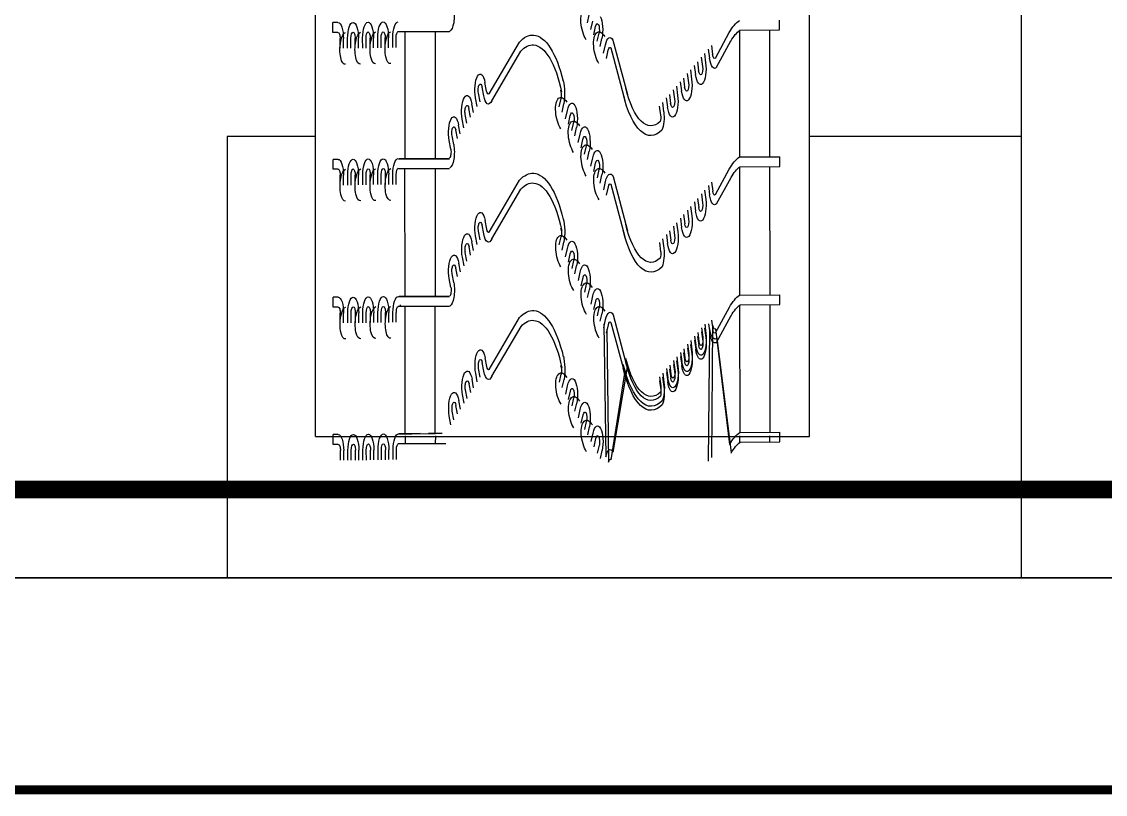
# Model space of a CAD drawing. Header units: inches. Extents: x -26985 to 86262, y -10753 to 149570.
# Drawn here: x -4255 to -3641, y 113984 to 114422 of the extents above; entities that cross this region are included whole.
import ezdxf

# ---------------------------------------------------------------- set-up
doc = ezdxf.new("R2010")
doc.units = ezdxf.units.IN
doc.header["$MEASUREMENT"] = 0
doc.linetypes.add('ACAD_ISO02W100', pattern=[15, 12, -3])
for name, color, linetype in [('JY', 7, 'Continuous'), ('JYKC', 4, 'Continuous'), ('JYKC-YM', 4, 'Continuous')]:
    doc.layers.add(name, color=color, linetype=linetype)

# ---------------------------------------------------------------- blocks, each defined once
blk = doc.blocks.new('31452346')
at = {"layer": 'JY', "color": 5, "linetype": 'ACAD_ISO02W100', "lineweight": -3, "ltscale": 20}
blk.add_lwpolyline([(65048.21, -58195.29, 20, 20, 0), (65048.21, -56990.86, 20, 20, 0), (65478.21, -56560.86, 10, 10, 0), (65478.21, -51510.27, 10, 10, 0)], format="xyseb", dxfattribs=at)
at = {"layer": 'JYKC', "color": 0}
blk.add_line((65528.21, -57440.27), (65528.21, -48680.27), dxfattribs=at)
at = {"layer": 'JYKC', "color": 1}
blk.add_line((65648.21, -57440.27), (65648.21, -48680.27), dxfattribs=at)
at = {"layer": 'JYKC', "color": 132}
for p, q in [((65448.21, -51800.27), (61908.21, -51800.27)), ((65448.21, -52080.27), (65448.21, -51800.27)), ((65448.21, -52080.27), (61908.21, -52080.27))]:
    blk.add_line(p, q, dxfattribs=at)
at = {"layer": 'JYKC', "color": 136, "ltscale": 0.5}
for p, q in [((65217.99, -51817.29), (65212.44, -51817.29)), ((65218.09, -51839.8), (65217.99, -51817.29)), ((65295.3, -51817.23), (65289.74, -51817.24)), ((65289.84, -51839.98), (65289.74, -51817.24)), ((65295.39, -51839.74), (65295.3, -51817.23)), ((65373.49, -51817.17), (65367.94, -51817.18)), ((65368.03, -51839.92), (65367.94, -51817.18)), ((65373.59, -51839.69), (65373.49, -51817.17)), ((65451.24, -51817.12), (65445.69, -51817.12)), ((65445.78, -51839.86), (65445.69, -51817.12)), ((65451.34, -51839.63), (65451.24, -51817.12)), ((65218.02, -51822.98), (65289.77, -51822.92)), ((65295.32, -51822.92), (65367.96, -51822.86)), ((65373.52, -51822.86), (65445.71, -51822.81)), ((65451.27, -51822.8), (65447.8, -51822.74)), ((65218.26, -51840.03), (65289.84, -51839.98)), ((65295.56, -51839.97), (65368.03, -51839.92)), ((65373.76, -51839.92), (65445.78, -51839.86)), ((65451.51, -51839.86), (65447.8, -51839.8)), ((65233.91, -51853.69), (65219.48, -51845.84)), ((65239.11, -51853.02), (65224.18, -51844.83)), ((65311.21, -51853.63), (65296.78, -51845.78)), ((65316.41, -51852.96), (65301.49, -51844.78)), ((65389.41, -51853.57), (65374.98, -51845.72)), ((65394.61, -51852.9), (65379.68, -51844.72)), ((65387.16, -51853.52), (65452.73, -51845.67)), ((65392.36, -51852.84), (65457.43, -51844.66)), ((65226.79, -51855.92), (65231.95, -51855.23)), ((65228.82, -51857.68), (65233.98, -51856.99)), ((65304.09, -51855.86), (65309.25, -51855.17)), ((65306.12, -51857.62), (65311.28, -51856.93)), ((65382.29, -51855.8), (65387.45, -51855.11)), ((65384.32, -51857.57), (65389.48, -51856.87)), ((65460.04, -51855.74), (65385.2, -51855.05)), ((65462.07, -51857.51), (65387.23, -51856.81)), ((65231.36, -51859.89), (65236.6, -51859.18)), ((65233.39, -51861.65), (65238.63, -51860.95)), ((65236.01, -51863.84), (65241.17, -51863.15)), ((65238.04, -51865.61), (65243.2, -51864.91)), ((65308.66, -51859.83), (65313.9, -51859.12)), ((65310.69, -51861.59), (65315.93, -51860.89)), ((65313.31, -51863.79), (65318.47, -51863.09)), ((65315.34, -51865.55), (65320.5, -51864.86)), ((65384.61, -51859.71), (65389.85, -51859.01)), ((65386.64, -51861.48), (65391.88, -51860.77)), ((65386.86, -51859.77), (65392.1, -51859.07)), ((65388.89, -51861.53), (65394.13, -51860.83)), ((65389.26, -51863.67), (65394.42, -51862.98)), ((65391.29, -51865.43), (65396.45, -51864.74)), ((65391.51, -51863.73), (65396.67, -51863.03)), ((65393.54, -51865.49), (65398.7, -51864.8)), ((65240.58, -51867.81), (65245.82, -51867.11)), ((65242.61, -51869.57), (65247.85, -51868.87)), ((65245.23, -51871.77), (65250.39, -51871.07)), ((65317.88, -51867.75), (65323.12, -51867.05)), ((65319.91, -51869.52), (65325.15, -51868.81)), ((65322.53, -51871.71), (65327.69, -51871.02)), ((65393.83, -51867.64), (65399.07, -51866.93)), ((65395.86, -51869.4), (65401.1, -51868.7)), ((65396.08, -51867.69), (65401.32, -51866.99)), ((65398.11, -51869.46), (65403.35, -51868.75)), ((65398.48, -51871.59), (65403.64, -51870.9)), ((65400.73, -51871.65), (65405.89, -51870.96)), ((65247.26, -51873.53), (65252.42, -51872.84)), ((65249.79, -51875.74), (65255.03, -51875.03)), ((65251.82, -51877.5), (65257.07, -51876.79)), ((65324.56, -51873.47), (65329.72, -51872.78)), ((65327.1, -51875.68), (65332.34, -51874.97)), ((65329.13, -51877.44), (65334.37, -51876.74)), ((65400.51, -51873.36), (65405.67, -51872.66)), ((65402.76, -51873.41), (65407.92, -51872.72)), ((65403.04, -51875.56), (65408.29, -51874.86)), ((65405.08, -51877.32), (65410.32, -51876.62)), ((65405.29, -51875.62), (65410.54, -51874.91)), ((65407.32, -51877.38), (65412.57, -51876.68)), ((65254.44, -51879.69), (65259.6, -51879)), ((65256.47, -51881.46), (65261.63, -51880.76)), ((65259.01, -51883.66), (65264.25, -51882.96)), ((65331.75, -51879.63), (65336.91, -51878.94)), ((65333.78, -51881.4), (65338.94, -51880.7)), ((65336.31, -51883.6), (65341.55, -51882.9)), ((65407.69, -51879.52), (65412.85, -51878.82)), ((65409.72, -51881.28), (65414.88, -51880.59)), ((65409.94, -51879.58), (65415.1, -51878.88)), ((65411.97, -51881.34), (65417.13, -51880.65)), ((65412.26, -51883.48), (65417.5, -51882.78)), ((65414.51, -51883.54), (65419.75, -51882.84)), ((65261.04, -51885.42), (65266.28, -51884.72)), ((65338.34, -51885.36), (65343.59, -51884.66)), ((65414.29, -51885.25), (65419.53, -51884.54)), ((65416.54, -51885.31), (65421.78, -51884.6)), ((65223.68, -51911.7), (65254.44, -51903.47)), ((65228.03, -51912.94), (65257.87, -51904.96)), ((65300.98, -51911.64), (65331.75, -51903.42)), ((65305.33, -51912.89), (65335.17, -51904.91)), ((65379.18, -51911.58), (65409.94, -51903.36)), ((65383.53, -51912.83), (65413.37, -51904.85)), ((65456.93, -51911.53), (65407.69, -51903.3)), ((65461.28, -51912.77), (65411.12, -51904.79)), ((65387.4, -51915.22), (65462.66, -51914.18)), ((65224.41, -51920.58), (65219.75, -51919.56)), ((65227.41, -51918.98), (65222.74, -51917.97)), ((65231.15, -51916.99), (65226.41, -51915.95)), ((65234.15, -51915.39), (65229.41, -51914.36)), ((65301.72, -51920.52), (65297.05, -51919.5)), ((65304.71, -51918.93), (65300.04, -51917.91)), ((65308.46, -51916.93), (65303.71, -51915.9)), ((65311.45, -51915.33), (65306.71, -51914.3)), ((65379.91, -51920.46), (65375.25, -51919.45)), ((65382.91, -51918.87), (65378.24, -51917.85)), ((65386.65, -51916.87), (65381.91, -51915.84)), ((65384.4, -51916.81), (65459.66, -51915.78)), ((65389.65, -51915.28), (65384.91, -51914.24)), ((65457.66, -51920.41), (65453, -51919.39)), ((65460.66, -51918.81), (65455.99, -51917.79)), ((65214, -51926.19), (65209.34, -51925.17)), ((65217.75, -51924.19), (65213.01, -51923.15)), ((65220.74, -51922.59), (65216, -51921.56)), ((65291.31, -51926.13), (65286.64, -51925.11)), ((65295.05, -51924.13), (65290.31, -51923.1)), ((65298.05, -51922.54), (65293.3, -51921.5)), ((65369.5, -51926.07), (65364.84, -51925.05)), ((65373.25, -51924.07), (65368.51, -51923.04)), ((65376.24, -51922.48), (65371.5, -51921.44)), ((65447.26, -51926.01), (65442.59, -51924.99)), ((65451, -51924.02), (65446.26, -51922.98)), ((65453.99, -51922.42), (65449.25, -51921.38)), ((65277.9, -51933.33), (65273.23, -51932.31)), ((65281.65, -51931.33), (65276.9, -51930.3)), ((65284.64, -51929.74), (65279.9, -51928.7)), ((65288.31, -51927.72), (65283.64, -51926.71)), ((65356.1, -51933.27), (65351.43, -51932.25)), ((65359.84, -51931.27), (65355.1, -51930.24)), ((65362.84, -51929.68), (65358.1, -51928.64)), ((65366.51, -51927.67), (65361.84, -51926.65)), ((65433.85, -51933.21), (65429.18, -51932.19)), ((65437.59, -51931.22), (65432.85, -51930.18)), ((65440.59, -51929.62), (65435.85, -51928.58)), ((65444.26, -51927.61), (65439.59, -51926.59)), ((65268.24, -51938.53), (65263.5, -51937.5)), ((65271.24, -51936.94), (65266.49, -51935.9)), ((65274.91, -51934.93), (65270.24, -51933.91)), ((65346.44, -51938.48), (65341.7, -51937.44)), ((65349.43, -51936.88), (65344.69, -51935.84)), ((65353.1, -51934.87), (65348.44, -51933.85)), ((65424.19, -51938.42), (65419.45, -51937.38)), ((65427.18, -51936.82), (65422.44, -51935.79)), ((65430.86, -51934.81), (65426.19, -51933.79)), ((65261.5, -51942.13), (65256.83, -51941.11)), ((65264.5, -51940.53), (65259.83, -51939.51)), ((65339.7, -51942.07), (65335.03, -51941.05)), ((65342.7, -51940.47), (65338.03, -51939.45)), ((65417.45, -51942.01), (65412.78, -51940.99)), ((65420.45, -51940.41), (65415.78, -51939.39)), ((65254.19, -51981.85), (65224.9, -51964.68)), ((65258.05, -51980.35), (65229.93, -51963.86)), ((65332.39, -51981.79), (65303.1, -51964.63)), ((65336.25, -51980.29), (65308.13, -51963.8)), ((65410.14, -51981.73), (65380.85, -51964.57)), ((65414, -51980.23), (65385.88, -51963.75)), ((65252.56, -51983.26), (65247.7, -51984.17)), ((65255.23, -51984.92), (65250.37, -51985.83)), ((65258.64, -51986.98), (65253.71, -51987.91)), ((65330.76, -51983.2), (65325.9, -51984.11)), ((65333.43, -51984.86), (65328.57, -51985.77)), ((65336.84, -51986.93), (65331.91, -51987.85)), ((65408.51, -51983.14), (65403.65, -51984.05)), ((65411.18, -51984.81), (65406.32, -51985.72)), ((65414.59, -51986.87), (65409.66, -51987.79)), ((65261.31, -51988.65), (65256.38, -51989.57)), ((65264.65, -51990.72), (65259.79, -51991.63)), ((65267.32, -51992.38), (65262.46, -51993.29)), ((65339.51, -51988.59), (65334.57, -51989.51)), ((65342.85, -51990.66), (65337.99, -51991.57)), ((65345.52, -51992.32), (65340.66, -51993.23)), ((65417.26, -51988.53), (65412.32, -51989.45)), ((65420.6, -51990.6), (65415.74, -51991.52)), ((65423.27, -51992.27), (65418.41, -51993.18)), ((65270.73, -51994.44), (65265.79, -51995.37)), ((65273.4, -51996.11), (65268.46, -51997.03)), ((65276.74, -51998.18), (65271.88, -51999.09)), ((65279.41, -51999.84), (65274.54, -52000.75)), ((65348.93, -51994.39), (65343.99, -51995.31)), ((65351.6, -51996.05), (65346.66, -51996.97)), ((65354.94, -51998.12), (65350.07, -51999.03)), ((65357.6, -51999.79), (65352.74, -52000.7)), ((65426.68, -51994.33), (65421.74, -51995.25)), ((65429.35, -51995.99), (65424.41, -51996.91)), ((65432.69, -51998.07), (65427.82, -51998.98)), ((65435.35, -51999.73), (65430.49, -52000.64)), ((65218.8, -52033.71), (65218.75, -52004.2)), ((65282.82, -52001.91), (65277.88, -52002.83)), ((65285.49, -52003.57), (65280.55, -52004.49)), ((65290.94, -52033.22), (65290.91, -52004.34)), ((65290.91, -52004.34), (65290.94, -52032.81)), ((65296.49, -52033.22), (65296.46, -52004.34)), ((65296.49, -52032.13), (65296.46, -52004.34)), ((65361.02, -52001.85), (65356.08, -52002.77)), ((65363.69, -52003.51), (65358.75, -52004.43)), ((65368.82, -52033.22), (65368.79, -52004.34)), ((65368.79, -52004.34), (65368.82, -52032.81)), ((65374.37, -52033.22), (65374.34, -52004.34)), ((65374.37, -52032.13), (65374.34, -52004.34)), ((65438.77, -52001.79), (65433.83, -52002.71)), ((65441.44, -52003.45), (65436.5, -52004.38)), ((65218.8, -52033.71), (65218.76, -52006.62)), ((65296.47, -52012.43), (65368.74, -52012.38)), ((65446.49, -52012.32), (65374.29, -52012.37)), ((65446.47, -52008.48), (65446.5, -52016.11)), ((65446.55, -52029.37), (65446.49, -52012.32)), ((65447.8, -52012.26), (65452.04, -52012.31)), ((65452.05, -52016.1), (65452.02, -52006.45)), ((65452.12, -52033.16), (65452.04, -52012.31)), ((65218.77, -52012.49), (65290.98, -52012.43)), ((65446.52, -52020.85), (65446.55, -52029.37)), ((65452.12, -52032.07), (65452.07, -52020.84)), ((65218.8, -52029.54), (65291.05, -52029.49)), ((65218.86, -52029.54), (65291.05, -52029.49)), ((65368.8, -52029.43), (65296.49, -52029.49)), ((65446.55, -52029.37), (65374.36, -52029.43)), ((65446.57, -52033.16), (65446.54, -52025.58)), ((65446.55, -52029.37), (65446.57, -52032.76)), ((65447.8, -52029.31), (65452.11, -52029.37)), ((65227.98, -52034.51), (65222.35, -52034.52)), ((65227.99, -52036.41), (65222.36, -52036.41)), ((65291.02, -52032.87), (65291.07, -52032.87)), ((65291.07, -52032.87), (65291.02, -52032.87)), ((65291.07, -52032.87), (65291.07, -52032.87)), ((65305.4, -52034.45), (65299.77, -52034.46)), ((65305.41, -52036.35), (65299.78, -52036.35)), ((65373.53, -52032.28), (65373.87, -52032.25)), ((65373.87, -52032.25), (65374.16, -52032.19)), ((65374.16, -52032.19), (65374.37, -52032.13)), ((65383.48, -52034.4), (65377.85, -52034.4)), ((65383.49, -52036.29), (65377.86, -52036.29)), ((65461.23, -52034.34), (65455.6, -52034.34)), ((65461.24, -52036.23), (65455.61, -52036.24)), ((65228, -52038.78), (65222.45, -52038.78)), ((65228, -52040.67), (65222.46, -52040.67)), ((65228.1, -52043.04), (65222.47, -52043.04)), ((65305.42, -52038.72), (65299.88, -52038.72)), ((65305.43, -52040.61), (65299.88, -52040.62)), ((65305.52, -52042.98), (65299.89, -52042.99)), ((65383.5, -52038.66), (65377.95, -52038.66)), ((65383.5, -52040.55), (65377.96, -52040.56)), ((65383.6, -52042.92), (65377.97, -52042.93)), ((65461.25, -52038.6), (65455.7, -52038.61)), ((65461.26, -52040.5), (65455.71, -52040.5)), ((65461.35, -52042.86), (65455.72, -52042.87)), ((65228.11, -52044.93), (65222.48, -52044.94)), ((65228.12, -52047.3), (65222.57, -52047.31)), ((65228.13, -52049.2), (65222.58, -52049.2)), ((65305.53, -52044.88), (65299.9, -52044.88)), ((65305.54, -52047.25), (65300, -52047.25)), ((65305.55, -52049.14), (65300.01, -52049.14)), ((65383.61, -52044.82), (65377.98, -52044.82)), ((65383.62, -52047.19), (65378.08, -52047.19)), ((65383.63, -52049.08), (65378.08, -52049.09)), ((65461.36, -52044.76), (65455.73, -52044.76)), ((65461.37, -52047.13), (65455.83, -52047.13)), ((65461.38, -52049.02), (65455.83, -52049.03)), ((65228.22, -52051.57), (65222.59, -52051.57)), ((65228.23, -52053.46), (65222.6, -52053.47)), ((65305.65, -52051.51), (65300.01, -52051.51)), ((65305.65, -52053.4), (65300.02, -52053.41)), ((65383.72, -52051.45), (65378.09, -52051.46)), ((65383.73, -52053.35), (65378.1, -52053.35)), ((65461.47, -52051.39), (65455.84, -52051.4)), ((65461.48, -52053.29), (65455.85, -52053.29)), ((65228.24, -52055.83), (65222.7, -52055.84)), ((65228.25, -52057.73), (65222.7, -52057.73)), ((65228.34, -52060.1), (65222.71, -52060.1)), ((65305.66, -52055.77), (65300.12, -52055.78)), ((65305.67, -52057.67), (65300.13, -52057.67)), ((65305.77, -52060.04), (65300.14, -52060.04)), ((65383.74, -52055.71), (65378.2, -52055.72)), ((65383.75, -52057.61), (65378.2, -52057.61)), ((65383.84, -52059.98), (65378.21, -52059.98)), ((65461.49, -52055.66), (65455.95, -52055.66)), ((65461.5, -52057.55), (65455.96, -52057.56)), ((65461.6, -52059.92), (65455.96, -52059.92)), ((65213.81, -52067.45), (65213.82, -52070.29)), ((65219.36, -52067.45), (65219.37, -52070.29)), ((65228.35, -52061.99), (65222.72, -52061.99)), ((65228.36, -52064.36), (65222.82, -52064.36)), ((65228.37, -52066.25), (65222.83, -52066.26)), ((65291.23, -52067.39), (65291.24, -52070.23)), ((65296.78, -52067.39), (65296.79, -52070.23)), ((65305.77, -52061.93), (65300.14, -52061.94)), ((65305.78, -52064.3), (65300.24, -52064.31)), ((65305.79, -52066.2), (65300.25, -52066.2)), ((65369.31, -52067.33), (65369.32, -52070.18)), ((65374.86, -52067.33), (65374.87, -52070.17)), ((65383.85, -52061.87), (65378.22, -52061.88)), ((65383.86, -52064.24), (65378.32, -52064.25)), ((65383.87, -52066.14), (65378.33, -52066.14)), ((65447.06, -52067.28), (65447.07, -52070.12)), ((65452.61, -52067.27), (65452.62, -52070.11)), ((65461.6, -52061.82), (65455.97, -52061.82)), ((65461.61, -52064.18), (65456.07, -52064.19)), ((65461.62, -52066.08), (65456.08, -52066.08)), ((65219.37, -52070.29), (65213.82, -52070.29)), ((65296.79, -52070.23), (65291.24, -52070.23)), ((65374.87, -52070.17), (65369.32, -52070.18)), ((65452.62, -52070.11), (65447.07, -52070.12))]:
    blk.add_line(p, q, dxfattribs=at)
at = {"layer": 'JYKC', "color": 7, "linetype": 'Continuous', "lineweight": -3}
for points in [[(65528.21, -51800.27), (65528.21, -51680.27), (65278.21, -51680.27), (65278.21, -51800.27)], [(65278.21, -52080.27), (65278.21, -52130.27), (65528.21, -52130.27), (65528.21, -52080.27)]]:
    blk.add_lwpolyline(points, dxfattribs=at)
at = {"layer": 'JYKC', "color": 136, "ltscale": 0.5, "extrusion": (0, 0, -1)}
for centre, major_axis, ratio, start_param, end_param in [((65271.82, -51835.15), (60.98, 0.02), 0.341242, 2.602865, 2.905452), ((65271.82, -51835.15), (55.43, 0.02), 0.341242, 2.602865, 2.893909), ((65349.12, -51835.09), (60.98, 0.02), 0.341242, 2.602865, 2.905452), ((65349.12, -51835.09), (55.43, 0.02), 0.341242, 2.602865, 2.893909), ((65427.32, -51835.03), (60.98, 0.02), 0.341242, 2.602865, 2.905452), ((65427.32, -51835.03), (55.43, 0.02), 0.341242, 2.602865, 2.893909), ((65505.07, -51834.97), (60.98, 0.02), 0.341242, 2.602865, 2.905452), ((65505.07, -51834.97), (55.43, 0.02), 0.341242, 2.602865, 2.893909), ((65230.68, -51854.12), (3.47, 0), 0.341242, -0.374162, 1.196634), ((65230.68, -51854.12), (9.02, 0), 0.341242, -0.374162, 1.196634), ((65239.9, -51862.05), (9.02, 0), 0.341242, 4.338227, 5.909023), ((65307.98, -51854.07), (3.47, 0), 0.341242, -0.374162, 1.196634), ((65307.98, -51854.07), (9.02, 0), 0.341242, -0.374162, 1.196634), ((65317.2, -51861.99), (9.02, 0), 0.341242, 4.338227, 5.909023), ((65383.93, -51853.95), (3.47, 0), 0.341242, -0.374162, 1.196634), ((65383.93, -51853.95), (9.02, 0), 0.341242, -0.374162, 1.196634), ((65386.18, -51854.01), (3.47, 0), 0.341242, -0.374162, 1.196634), ((65386.18, -51854.01), (9.02, 0), 0.341242, -0.374162, 1.196634), ((65393.15, -51861.87), (9.02, 0), 0.341242, 4.338227, 5.909023), ((65395.4, -51861.93), (9.02, 0), 0.341242, 4.338227, 5.909023), ((65239.9, -51862.05), (3.47, 0), 0.341242, 4.338227, 5.909023), ((65239.9, -51862.05), (3.47, 0), 0.341242, -0.374162, 1.196634), ((65239.9, -51862.05), (9.02, 0), 0.341242, -0.374162, 1.196634), ((65317.2, -51861.99), (3.47, 0), 0.341242, 4.338227, 5.909023), ((65317.2, -51861.99), (3.47, 0), 0.341242, -0.374162, 1.196634), ((65317.2, -51861.99), (9.02, 0), 0.341242, -0.374162, 1.196634), ((65393.15, -51861.87), (3.47, 0), 0.341242, 4.338227, 5.909023), ((65395.4, -51861.93), (3.47, 0), 0.341242, 4.338227, 5.909023), ((65393.15, -51861.87), (3.47, 0), 0.341242, -0.374162, 1.196634), ((65393.15, -51861.87), (9.02, 0), 0.341242, -0.374162, 1.196634), ((65395.4, -51861.93), (3.47, 0), 0.341242, -0.374162, 1.196634), ((65395.4, -51861.93), (9.02, 0), 0.341242, -0.374162, 1.196634), ((65249.12, -51869.97), (9.02, 0), 0.341242, 4.338227, 5.909023), ((65249.12, -51869.97), (3.47, 0), 0.341242, 4.338227, 5.909023), ((65249.12, -51869.97), (3.47, 0), 0.341242, -0.374162, 1.196634), ((65249.12, -51869.97), (9.02, 0), 0.341242, -0.374162, 1.196634), ((65326.42, -51869.91), (9.02, 0), 0.341242, 4.338227, 5.909023), ((65326.42, -51869.91), (3.47, 0), 0.341242, 4.338227, 5.909023), ((65326.42, -51869.91), (3.47, 0), 0.341242, -0.374162, 1.196634), ((65326.42, -51869.91), (9.02, 0), 0.341242, -0.374162, 1.196634), ((65402.37, -51869.8), (9.02, 0), 0.341242, 4.338227, 5.909023), ((65402.37, -51869.8), (3.47, 0), 0.341242, 4.338227, 5.909023), ((65404.62, -51869.86), (9.02, 0), 0.341242, 4.338227, 5.909023), ((65404.62, -51869.86), (3.47, 0), 0.341242, 4.338227, 5.909023), ((65402.37, -51869.8), (3.47, 0), 0.341242, -0.374162, 1.196634), ((65402.37, -51869.8), (9.02, 0), 0.341242, -0.374162, 1.196634), ((65404.62, -51869.86), (3.47, 0), 0.341242, -0.374162, 1.196634), ((65404.62, -51869.86), (9.02, 0), 0.341242, -0.374162, 1.196634), ((65258.33, -51877.9), (9.02, 0), 0.341242, 4.338227, 5.909023), ((65258.33, -51877.9), (3.47, 0), 0.341242, 4.338227, 5.909023), ((65258.33, -51877.9), (9.02, 0), 0.341242, -0.374162, 1.196634), ((65335.64, -51877.84), (9.02, 0), 0.341242, 4.338227, 5.909023), ((65335.64, -51877.84), (3.47, 0), 0.341242, 4.338227, 5.909023), ((65335.64, -51877.84), (9.02, 0), 0.341242, -0.374162, 1.196634), ((65411.58, -51877.72), (9.02, 0), 0.341242, 4.338227, 5.909023), ((65411.58, -51877.72), (3.47, 0), 0.341242, 4.338227, 5.909023), ((65413.83, -51877.78), (9.02, 0), 0.341242, 4.338227, 5.909023), ((65413.83, -51877.78), (3.47, 0), 0.341242, 4.338227, 5.909023), ((65411.58, -51877.72), (3.47, 0), 0.341242, -0.374162, 1.196634), ((65411.58, -51877.72), (9.02, 0), 0.341242, -0.374162, 1.196634), ((65413.83, -51877.78), (3.47, 0), 0.341242, -0.374162, 1.196634), ((65413.83, -51877.78), (9.02, 0), 0.341242, -0.374162, 1.196634), ((65258.33, -51877.9), (3.47, 0), 0.341242, -0.374162, 1.196634), ((65267.55, -51885.82), (9.02, 0), 0.341242, 4.338227, 5.626277), ((65335.64, -51877.84), (3.47, 0), 0.341242, -0.374162, 1.196634), ((65344.85, -51885.76), (9.02, 0), 0.341242, 4.338227, 5.626277), ((65420.8, -51885.65), (9.02, 0), 0.341242, 4.338227, 5.626277), ((65423.05, -51885.7), (9.02, 0), 0.341242, 4.338227, 5.626277), ((65221.07, -51890.25), (51.16, 0.02), 0.341242, -0.309511, 0.953198), ((65221.07, -51890.25), (56.72, 0.02), 0.341242, -0.331304, 0.950863), ((65267.55, -51885.82), (3.47, 0), 0.341242, 4.338227, 5.416137), ((65298.37, -51890.19), (51.16, 0.02), 0.341242, -0.309511, 0.953198), ((65298.37, -51890.19), (56.72, 0.02), 0.341242, -0.331304, 0.950863), ((65344.85, -51885.76), (3.47, 0), 0.341242, 4.338227, 5.416137), ((65374.32, -51890.08), (51.16, 0.02), 0.341242, -0.309511, 0.953198), ((65376.57, -51890.13), (51.16, 0.02), 0.341242, -0.309511, 0.953198), ((65374.32, -51890.08), (56.72, 0.02), 0.341242, -0.331304, 0.950863), ((65376.57, -51890.13), (56.72, 0.02), 0.341242, -0.331304, 0.950863), ((65420.8, -51885.65), (3.47, 0), 0.341242, 4.338227, 5.416137), ((65423.05, -51885.7), (3.47, 0), 0.341242, 4.338227, 5.416137), ((65231.28, -51913.36), (9.02, 0), 0.341242, 2.140528, 3.711324), ((65231.28, -51913.36), (3.47, 0), 0.341242, 2.140528, 3.500688), ((65308.58, -51913.3), (9.02, 0), 0.341242, 2.140528, 3.711324), ((65308.58, -51913.3), (3.47, 0), 0.341242, 2.140528, 3.500688), ((65386.78, -51913.24), (9.02, 0), 0.341242, 2.140528, 3.711324), ((65386.78, -51913.24), (3.47, 0), 0.341242, 2.140528, 3.500688), ((65464.53, -51913.18), (9.02, 0), 0.341242, 2.140528, 3.711324), ((65464.53, -51913.18), (3.47, 0), 0.341242, 2.140528, 3.500688), ((65217.87, -51920.56), (9.02, 0), 0.341242, 3.711324, 5.28212), ((65217.87, -51920.56), (3.47, 0), 0.341242, 2.140528, 3.711324), ((65217.87, -51920.56), (3.47, 0), 0.341242, 3.711324, 5.28212), ((65229.28, -51917.99), (10.17, 2.02), 0.413056, 0.81249, 3.954083), ((65295.18, -51920.5), (9.02, 0), 0.341242, 2.140528, 3.711324), ((65295.18, -51920.5), (9.02, 0), 0.341242, 3.711324, 5.28212), ((65295.18, -51920.5), (3.47, 0), 0.341242, 2.140528, 3.711324), ((65295.18, -51920.5), (3.47, 0), 0.341242, 3.711324, 5.28212), ((65306.58, -51917.93), (10.17, 2.02), 0.413056, 0.81249, 3.954083), ((65373.37, -51920.44), (9.02, 0), 0.341242, 2.140528, 3.711324), ((65373.37, -51920.44), (9.02, 0), 0.341242, 3.711324, 5.28212), ((65373.37, -51920.44), (3.47, 0), 0.341242, 2.140528, 3.711324), ((65373.37, -51920.44), (3.47, 0), 0.341242, 3.711324, 5.28212), ((65384.78, -51917.87), (10.17, 2.02), 0.413056, 0.81249, 3.954083), ((65451.12, -51920.39), (9.02, 0), 0.341242, 2.140528, 3.711324), ((65451.12, -51920.39), (9.02, 0), 0.341242, 3.711324, 5.28212), ((65451.12, -51920.39), (3.47, 0), 0.341242, 2.140528, 3.711324), ((65451.12, -51920.39), (3.47, 0), 0.341242, 3.711324, 5.28212), ((65215.88, -51925.19), (10.17, 2.02), 0.413056, 0.81249, 3.954083), ((65281.77, -51927.7), (9.02, 0), 0.341242, 2.140528, 3.711324), ((65281.77, -51927.7), (9.02, 0), 0.341242, 3.711324, 5.28212), ((65293.18, -51925.13), (10.17, 2.02), 0.413056, 0.81249, 3.954083), ((65359.97, -51927.64), (9.02, 0), 0.341242, 2.140528, 3.711324), ((65359.97, -51927.64), (9.02, 0), 0.341242, 3.711324, 5.28212), ((65359.97, -51927.64), (3.47, 0), 0.341242, 3.711324, 5.28212), ((65371.38, -51925.07), (10.17, 2.02), 0.413056, 0.81249, 3.954083), ((65437.72, -51927.59), (9.02, 0), 0.341242, 2.140528, 3.711324), ((65437.72, -51927.59), (9.02, 0), 0.341242, 3.711324, 5.28212), ((65437.72, -51927.59), (3.47, 0), 0.341242, 3.711324, 5.28212), ((65449.13, -51925.01), (10.17, 2.02), 0.413056, 0.81249, 3.954083), ((65268.37, -51934.9), (9.02, 0), 0.341242, 3.711324, 5.28212), ((65279.77, -51932.33), (10.17, 2.02), 0.413056, 0.81249, 3.954083), ((65281.77, -51927.7), (3.47, 0), 0.341242, 2.140528, 3.711324), ((65281.77, -51927.7), (3.47, 0), 0.341242, 3.711324, 5.28212), ((65346.56, -51934.85), (9.02, 0), 0.341242, 3.711324, 5.28212), ((65357.97, -51932.27), (10.17, 2.02), 0.413056, 0.81249, 3.954083), ((65359.97, -51927.64), (3.47, 0), 0.341242, 2.140528, 3.711324), ((65424.31, -51934.79), (9.02, 0), 0.341242, 3.711324, 5.28212), ((65435.72, -51932.21), (10.17, 2.02), 0.413056, 0.81249, 3.954083), ((65437.72, -51927.59), (3.47, 0), 0.341242, 2.140528, 3.711324), ((65266.37, -51939.53), (10.17, 2.02), 0.413056, 0.81249, 3.954083), ((65268.37, -51934.9), (9.02, 0), 0.341242, 2.140528, 3.711324), ((65268.37, -51934.9), (3.47, 0), 0.341242, 2.140528, 3.711324), ((65268.37, -51934.9), (3.47, 0), 0.341242, 3.711324, 5.28212), ((65344.57, -51939.47), (10.17, 2.02), 0.413056, 0.81249, 3.954083), ((65346.56, -51934.85), (9.02, 0), 0.341242, 2.140528, 3.711324), ((65346.56, -51934.85), (3.47, 0), 0.341242, 2.140528, 3.711324), ((65346.56, -51934.85), (3.47, 0), 0.341242, 3.711324, 5.28212), ((65410.16, -51943.42), (13.07, 0), 0.341242, 4.092329, 5.156915), ((65422.32, -51939.42), (10.17, 2.02), 0.413056, 0.81249, 3.954083), ((65424.31, -51934.79), (9.02, 0), 0.341242, 2.140528, 3.711324), ((65424.31, -51934.79), (3.47, 0), 0.341242, 2.140528, 3.711324), ((65424.31, -51934.79), (3.47, 0), 0.341242, 3.711324, 5.28212), ((65282.19, -51957.04), (61.32, 0.02), 0.341242, 3.164706, 4.10185), ((65282.9, -51957.14), (56.48, 0.02), 0.341242, 3.170337, 4.159464), ((65254.21, -51943.54), (13.07, 0), 0.341242, 4.092329, 5.156915), ((65254.96, -51942.11), (3.47, 0), 0.341242, 3.711324, 5.28212), ((65360.39, -51956.99), (61.32, 0.02), 0.341242, 3.164706, 4.10185), ((65361.1, -51957.09), (56.48, 0.02), 0.341242, 3.170337, 4.159464), ((65332.41, -51943.48), (13.07, 0), 0.341242, 4.092329, 5.156915), ((65333.16, -51942.05), (3.47, 0), 0.341242, 3.711324, 5.28212), ((65438.14, -51956.93), (61.32, 0.02), 0.341242, 3.164706, 4.10185), ((65438.85, -51957.03), (56.48, 0.02), 0.341242, 3.170337, 4.159464), ((65410.91, -51941.99), (3.47, 0), 0.341242, 3.711324, 5.28212), ((65281.25, -51957.25), (60.39, 0.02), 0.341242, 2.773629, 3.175186), ((65281.25, -51957.25), (54.84, 0.02), 0.341242, 2.781505, 3.176956), ((65359.45, -51957.19), (60.39, 0.02), 0.341242, 2.773629, 3.175186), ((65359.45, -51957.19), (54.84, 0.02), 0.341242, 2.781505, 3.176956), ((65437.2, -51957.14), (60.39, 0.02), 0.341242, 2.773629, 3.175186), ((65437.2, -51957.14), (54.84, 0.02), 0.341242, 2.781505, 3.176956), ((65250.9, -51982.22), (9.02, 0), 0.341242, -0.654373, 1.069572), ((65329.09, -51982.16), (9.02, 0), 0.341242, -0.654373, 1.069572), ((65406.84, -51982.11), (9.02, 0), 0.341242, -0.654373, 1.069572), ((65252.04, -51986.87), (9.02, 0), 0.341242, 2.640369, 4.211165), ((65252.04, -51986.87), (3.47, 0), 0.341242, 2.640369, 4.211165), ((65252.04, -51986.87), (3.47, 0), 0.341242, 1.069572, 2.640369), ((65250.9, -51982.22), (3.47, 0), 0.341242, -0.321378, 1.069572), ((65330.24, -51986.81), (9.02, 0), 0.341242, 2.640369, 4.211165), ((65330.24, -51986.81), (3.47, 0), 0.341242, 2.640369, 4.211165), ((65330.24, -51986.81), (3.47, 0), 0.341242, 1.069572, 2.640369), ((65329.09, -51982.16), (3.47, 0), 0.341242, -0.321378, 1.069572), ((65407.99, -51986.75), (9.02, 0), 0.341242, 2.640369, 4.211165), ((65407.99, -51986.75), (3.47, 0), 0.341242, 2.640369, 4.211165), ((65407.99, -51986.75), (3.47, 0), 0.341242, 1.069572, 2.640369), ((65406.84, -51982.11), (3.47, 0), 0.341242, -0.321378, 1.069572), ((65252.04, -51986.87), (9.02, 0), 0.341242, 1.069572, 2.640369), ((65264.13, -51994.33), (9.02, 0), 0.341242, 2.640369, 4.211165), ((65264.13, -51994.33), (3.47, 0), 0.341242, 2.640369, 4.211165), ((65330.24, -51986.81), (9.02, 0), 0.341242, 1.069572, 2.640369), ((65342.32, -51994.27), (9.02, 0), 0.341242, 2.640369, 4.211165), ((65342.32, -51994.27), (3.47, 0), 0.341242, 2.640369, 4.211165), ((65407.99, -51986.75), (9.02, 0), 0.341242, 1.069572, 2.640369), ((65420.07, -51994.21), (9.02, 0), 0.341242, 2.640369, 4.211165), ((65420.07, -51994.21), (3.47, 0), 0.341242, 2.640369, 4.211165), ((65264.13, -51994.33), (9.02, 0), 0.341242, 1.069572, 2.640369), ((65264.13, -51994.33), (3.47, 0), 0.341242, 1.069572, 2.640369), ((65276.21, -52001.79), (9.02, 0), 0.341242, 2.640369, 4.211165), ((65342.32, -51994.27), (9.02, 0), 0.341242, 1.069572, 2.640369), ((65342.32, -51994.27), (3.47, 0), 0.341242, 1.069572, 2.640369), ((65354.41, -52001.73), (9.02, 0), 0.341242, 2.640369, 4.211165), ((65420.07, -51994.21), (9.02, 0), 0.341242, 1.069572, 2.640369), ((65420.07, -51994.21), (3.47, 0), 0.341242, 1.069572, 2.640369), ((65432.16, -52001.68), (9.02, 0), 0.341242, 2.640369, 4.211165), ((65209.85, -52004.66), (9.02, 0), 0.341242, 4.211165, 6.131413), ((65276.21, -52001.79), (9.02, 0), 0.341242, 1.069572, 2.640369), ((65276.21, -52001.79), (3.47, 0), 0.341242, 2.640369, 4.211165), ((65276.21, -52001.79), (3.47, 0), 0.341242, 1.069572, 2.640369), ((65287.16, -52004.61), (9.02, 0), 0.341242, 4.211165, 6.131413), ((65287.16, -52004.61), (3.47, 0), 0.341242, 4.211165, 5.96401), ((65354.41, -52001.73), (9.02, 0), 0.341242, 1.069572, 2.640369), ((65354.41, -52001.73), (3.47, 0), 0.341242, 2.640369, 4.211165), ((65354.41, -52001.73), (3.47, 0), 0.341242, 1.069572, 2.640369), ((65365.35, -52004.55), (9.02, 0), 0.341242, 4.211165, 6.131413), ((65365.35, -52004.55), (3.47, 0), 0.341242, 4.211165, 5.96401), ((65432.16, -52001.68), (9.02, 0), 0.341242, 1.069572, 2.640369), ((65432.16, -52001.68), (3.47, 0), 0.341242, 2.640369, 4.211165), ((65432.16, -52001.68), (3.47, 0), 0.341242, 1.069572, 2.640369), ((65222.34, -52033.33), (9.02, 0), 0.341242, 1.569514, 3.14031), ((65222.34, -52033.33), (3.47, 0), 0.341242, 1.569514, 3.14031), ((65299.77, -52033.27), (9.02, 0), 0.341242, 1.569514, 3.14031), ((65299.77, -52033.27), (3.47, 0), 0.341242, 1.569514, 3.14031), ((65377.84, -52033.21), (9.02, 0), 0.341242, 1.569514, 3.14031), ((65377.84, -52033.21), (3.47, 0), 0.341242, 1.569514, 3.14031), ((65455.59, -52033.16), (9.02, 0), 0.341242, 1.569514, 3.14031), ((65455.59, -52033.16), (3.47, 0), 0.341242, 1.569514, 3.14031), ((65222.47, -52041.86), (9.02, 0), 0.341242, 3.14031, 4.711107), ((65222.47, -52041.86), (9.02, 0), 0.341242, 1.569514, 3.14031), ((65227.99, -52037.59), (-9.07, 0.34), 0.348395, 3.033278, 6.174871), ((65222.47, -52041.86), (3.47, 0), 0.341242, 3.14031, 4.711107), ((65222.47, -52041.86), (3.47, 0), 0.341242, 1.569514, 3.14031), ((65299.89, -52041.8), (9.02, 0), 0.341242, 3.14031, 4.711107), ((65299.89, -52041.8), (9.02, 0), 0.341242, 1.569514, 3.14031), ((65305.41, -52037.53), (-9.07, 0.34), 0.348395, 3.033278, 6.174871), ((65299.89, -52041.8), (3.47, 0), 0.341242, 3.14031, 4.711107), ((65299.89, -52041.8), (3.47, 0), 0.341242, 1.569514, 3.14031), ((65377.97, -52041.74), (9.02, 0), 0.341242, 3.14031, 4.711107), ((65377.97, -52041.74), (9.02, 0), 0.341242, 1.569514, 3.14031), ((65383.49, -52037.47), (-9.07, 0.34), 0.348395, 3.033278, 6.174871), ((65377.97, -52041.74), (3.47, 0), 0.341242, 3.14031, 4.711107), ((65377.97, -52041.74), (3.47, 0), 0.341242, 1.569514, 3.14031), ((65455.72, -52041.68), (9.02, 0), 0.341242, 3.14031, 4.711107), ((65455.72, -52041.68), (9.02, 0), 0.341242, 1.569514, 3.14031), ((65455.72, -52041.68), (3.47, 0), 0.341242, 3.14031, 4.711107), ((65455.72, -52041.68), (3.47, 0), 0.341242, 1.569514, 3.14031), ((65222.59, -52050.39), (9.02, 0), 0.341242, 3.14031, 4.711107), ((65228.11, -52046.12), (-9.07, 0.34), 0.348395, 3.033278, 6.174871), ((65222.59, -52050.39), (3.47, 0), 0.341242, 3.14031, 4.711107), ((65300.01, -52050.33), (9.02, 0), 0.341242, 3.14031, 4.711107), ((65305.54, -52046.06), (-9.07, 0.34), 0.348395, 3.033278, 6.174871), ((65300.01, -52050.33), (3.47, 0), 0.341242, 3.14031, 4.711107), ((65378.09, -52050.27), (9.02, 0), 0.341242, 3.14031, 4.711107), ((65383.61, -52046), (-9.07, 0.34), 0.348395, 3.033278, 6.174871), ((65378.09, -52050.27), (3.47, 0), 0.341242, 3.14031, 4.711107), ((65455.84, -52050.21), (9.02, 0), 0.341242, 3.14031, 4.711107), ((65455.84, -52050.21), (3.47, 0), 0.341242, 3.14031, 4.711107), ((65222.59, -52050.39), (9.02, 0), 0.341242, 1.569514, 3.14031), ((65222.59, -52050.39), (3.47, 0), 0.341242, 1.569514, 3.14031), ((65228.24, -52054.65), (-9.07, 0.34), 0.348395, 3.033278, 6.174871), ((65300.01, -52050.33), (9.02, 0), 0.341242, 1.569514, 3.14031), ((65300.01, -52050.33), (3.47, 0), 0.341242, 1.569514, 3.14031), ((65305.66, -52054.59), (-9.07, 0.34), 0.348395, 3.033278, 6.174871), ((65378.09, -52050.27), (9.02, 0), 0.341242, 1.569514, 3.14031), ((65378.09, -52050.27), (3.47, 0), 0.341242, 1.569514, 3.14031), ((65383.74, -52054.53), (-9.07, 0.34), 0.348395, 3.033278, 6.174871), ((65455.84, -52050.21), (9.02, 0), 0.341242, 1.569514, 3.14031), ((65455.84, -52050.21), (3.47, 0), 0.341242, 1.569514, 3.14031), ((65222.71, -52058.92), (9.02, 0), 0.341242, 3.14031, 4.711107), ((65222.71, -52058.92), (9.02, 0), 0.341242, 1.569514, 3.14031), ((65222.71, -52058.92), (3.47, 0), 0.341242, 3.14031, 4.711107), ((65222.71, -52058.92), (3.47, 0), 0.341242, 1.569514, 3.14031), ((65300.13, -52058.86), (9.02, 0), 0.341242, 3.14031, 4.711107), ((65300.13, -52058.86), (9.02, 0), 0.341242, 1.569514, 3.14031), ((65300.13, -52058.86), (3.47, 0), 0.341242, 3.14031, 4.711107), ((65300.13, -52058.86), (3.47, 0), 0.341242, 1.569514, 3.14031), ((65378.21, -52058.8), (9.02, 0), 0.341242, 3.14031, 4.711107), ((65378.21, -52058.8), (9.02, 0), 0.341242, 1.569514, 3.14031), ((65378.21, -52058.8), (3.47, 0), 0.341242, 3.14031, 4.711107), ((65378.21, -52058.8), (3.47, 0), 0.341242, 1.569514, 3.14031), ((65455.96, -52058.74), (9.02, 0), 0.341242, 3.14031, 4.711107), ((65455.96, -52058.74), (9.02, 0), 0.341242, 1.569514, 3.14031), ((65455.96, -52058.74), (3.47, 0), 0.341242, 3.14031, 4.711107), ((65455.96, -52058.74), (3.47, 0), 0.341242, 1.569514, 3.14031), ((65222.83, -52067.44), (9.02, 0), 0.341242, 3.14031, 4.711107), ((65228.36, -52063.17), (-9.07, 0.34), 0.348395, 3.033278, 6.174871), ((65222.83, -52067.44), (3.47, 0), 0.341242, 3.14031, 4.711107), ((65300.25, -52067.39), (9.02, 0), 0.341242, 3.14031, 4.711107), ((65305.78, -52063.12), (-9.07, 0.34), 0.348395, 3.033278, 6.174871), ((65300.25, -52067.39), (3.47, 0), 0.341242, 3.14031, 4.711107), ((65378.33, -52067.33), (9.02, 0), 0.341242, 3.14031, 4.711107), ((65383.86, -52063.06), (-9.07, 0.34), 0.348395, 3.033278, 6.174871), ((65378.33, -52067.33), (3.47, 0), 0.341242, 3.14031, 4.711107), ((65456.08, -52067.27), (9.02, 0), 0.341242, 3.14031, 4.711107), ((65456.08, -52067.27), (3.47, 0), 0.341242, 3.14031, 4.711107)]:
    blk.add_ellipse(centre, major_axis=major_axis, ratio=ratio, start_param=start_param, end_param=end_param, dxfattribs=at)
at = {"layer": 'JYKC-YM', "color": 7, "linetype": 'Continuous', "lineweight": -3}
for p, q in [((65528.21, -51560.27), (65528.21, -56140.27)), ((65448.21, -51680.27), (61908.21, -51680.27)), ((65528.21, -51680.27), (65448.21, -51680.27))]:
    blk.add_line(p, q, dxfattribs=at)
at = {"layer": 'JYKC-YM', "color": 2, "linetype": 'Continuous', "lineweight": -3, "const_width": 5}
blk.add_lwpolyline([(61788.21, -51560.27), (65648.21, -51560.27), (65648.21, -56260.27), (61788.21, -56260.27), (61788.21, -51560.27)], dxfattribs=at)

msp = doc.modelspace()

# ---------------------------------------------------------------- block references
at = {"layer": 'JYKC', "color": 0, "linetype": 'Continuous', "lineweight": -3, "rotation": 270}
msp.add_blockref('31452346', (47991.72, 179635.12), dxfattribs=at)

doc.saveas('drawing.dxf')
